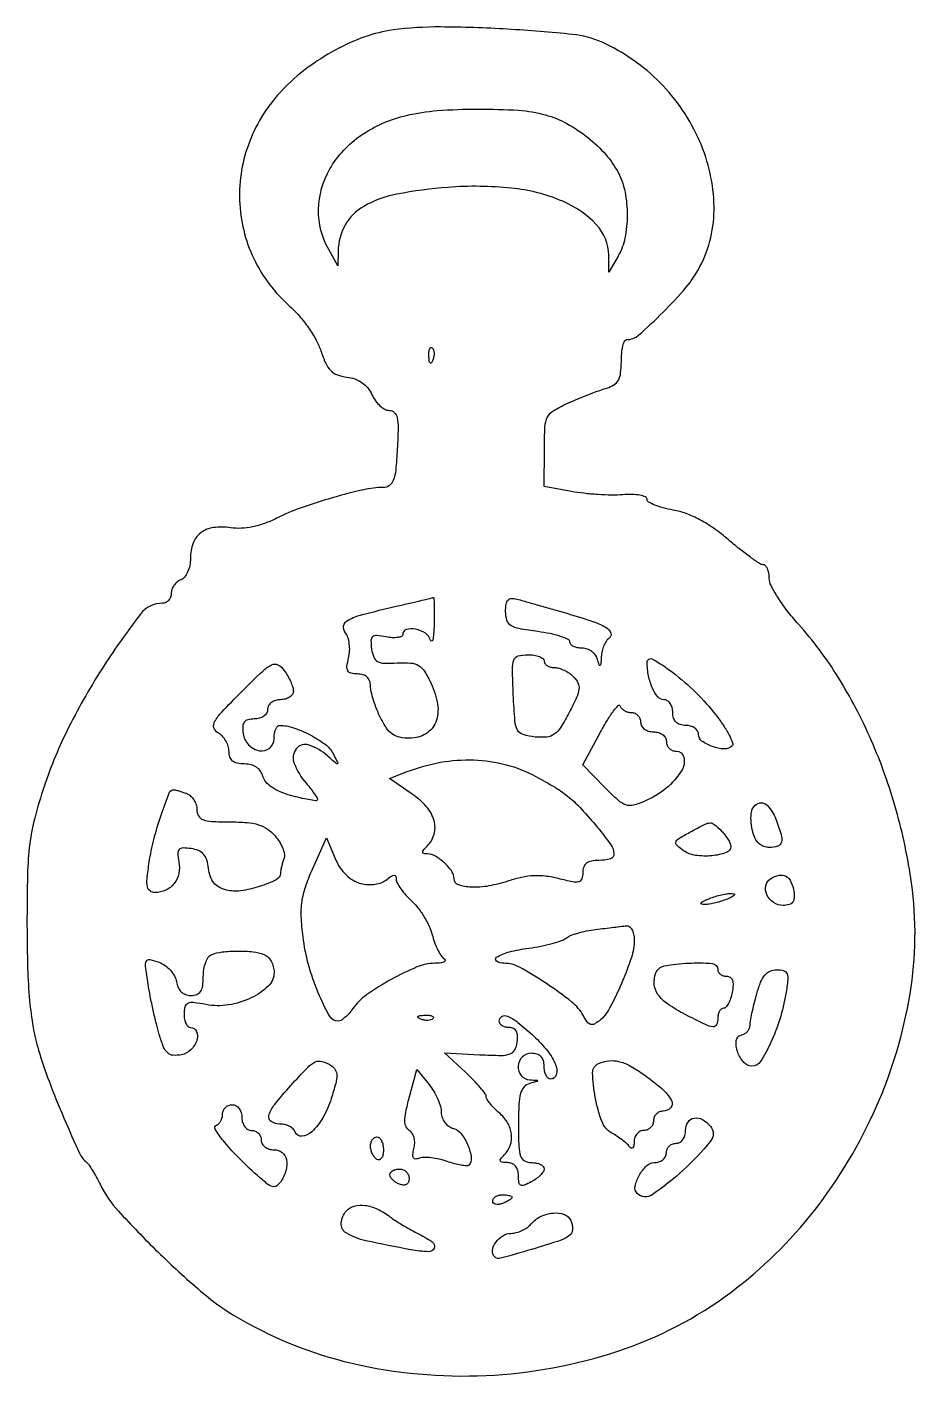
# Model space of a CAD drawing. Extents: x 1 to 139, y 1 to 211.
import ezdxf

# ---------------------------------------------------------------- set-up
doc = ezdxf.new("R2010")
doc.units = 0

msp = doc.modelspace()

# ---------------------------------------------------------------- linework, layer by layer
for points in [[(57.5, 210.159858, 0.052754), (53.107967, 209.089746, 0.038119), (48.504047, 207.030436, 0.036946), (44.099944, 204.203439, 0.040437), (40.300681, 200.835113, 0.098545), (35.208144, 192.857854, 0.101907), (33.638335, 183.635177, 0.10276), (35.841817, 174.604313, 0.101886), (41.46327, 167.166393, -0.035434), (42.924429, 165.687674, -0.025074), (44.353092, 163.840953, -0.025432), (45.545325, 161.928527, -0.047801), (46.272185, 160.261073, 0.0283), (47.024944, 158.332482, 0.08783), (47.814999, 157.187333, 0.110056), (48.839828, 156.526929, 0.05982), (50.304081, 156.178359, -0.057563), (51.57293, 155.882331, -0.067273), (52.670131, 155.313139, -0.068728), (53.55869, 154.485141, -0.064062), (54.214596, 153.428359, 0.050076), (54.755752, 152.499638, 0.052617), (55.462926, 151.713866, 0.058502), (56.221241, 151.177078, 0.125722), (56.910515, 151.001822, -0.197603), (57.686711, 150.68364, -0.147578), (58.133577, 149.862813, -0.056566), (58.285283, 148.22724, -0.008968), (58.161179, 145.001822, -0.009883), (57.910547, 141.717245, -0.063987), (57.542832, 140.101144, -0.154277), (56.926009, 139.302534, -0.152923), (55.959969, 139, 0.056668), (52.938484, 138.656451, 0.01368), (48.057699, 137.390461, 0.014712), (43.074505, 135.791076, 0.032122), (39.387768, 134.213998, -0.030493), (37.519706, 133.407694, -0.035734), (35.662828, 132.883648, -0.038399), (33.881845, 132.65648, -0.049984), (32.240841, 132.738234, 0.069106), (29.578571, 132.769306, 0.131915), (27.612819, 131.964405, 0.143351), (26.417204, 130.341974, 0.087805), (26, 127.984544, -0.049624), (25.889582, 126.874737, -0.055829), (25.562709, 125.853869, -0.063498), (25.078648, 125.061222, -0.133108), (24.5, 124.638374, 0.081035), (23.926585, 124.303843, 0.065663), (23.440625, 123.782009, 0.06652), (23.112085, 123.159833, 0.088478), (23, 122.531385, -0.086176), (22.898462, 121.946622, -0.09396), (22.606574, 121.449844, -0.100286), (22.171578, 121.117577, -0.113584), (21.660678, 121, 0.232328), (18.236357, 119.318086, 0.020991), (12.566361, 111.303393, 0.026939), (7.101623, 101.756132, 0.035611), (3.248455, 92.509088, 0.016801), (1.77977, 87.58781, 0.033276), (1.011113, 83.588767, 0.02516), (0.665201, 78.862366, 0.006044), (0.581392, 71, 0.006935), (0.684404, 64.267297, 0.015641), (0.992616, 59.174785, 0.020219), (1.537377, 55.076837, 0.028746), (2.375128, 51.5, 0.018791), (4.010784, 46.647635, 0.01068), (6.332391, 40.902875, 0.006203), (8.743623, 35.471717, 0.11543), (9.885997, 34, -0.076422), (10.206614, 33.647003, -0.009581), (10.762045, 32.772118, -0.011089), (11.382664, 31.698966, -0.00899), (12.001594, 30.522103, 0.068864), (14.808782, 26.451218, 0.013927), (20.930677, 20.125928, 0.015292), (27.56501, 14.027864, 0.04206), (32.701699, 10.293211, 0.07928), (51.135434, 2.79438, 0.068501), (71.96191, 0.886847, 0.068681), (92.476503, 4.674949, 0.08055), (110, 13.808919, 0.066936), (123.025846, 26.564639, 0.061716), (132.64282, 42.647296, 0.06296), (137.896398, 60.258985, 0.075929), (138.113294, 77.504968, 0.0339), (135.735569, 88.840215, 0.034342), (131.855088, 99.699566, 0.035628), (126.703327, 109.521134, 0.04453), (120.530534, 117.754815, -0.019035), (118.796072, 119.838264, -0.022726), (117.330844, 121.931417, -0.022271), (116.271481, 123.778405, -0.11962), (116, 124.896929, 0.04272), (115.931084, 125.702061, 0.062387), (115.724116, 126.382223, 0.081897), (115.419904, 126.84309, 0.208947), (115.06082, 127, -0.146727), (114.493309, 127.170202, -0.009714), (113.072652, 128.146668, -0.013383), (111.407541, 129.408205, -0.009573), (109.611439, 130.90355, 0.0248), (107.423546, 132.615056, 0.030578), (105.219958, 133.975518, 0.033479), (103.071669, 134.947884, 0.047719), (101.05062, 135.491448, -0.022524), (99.498676, 135.826142, -0.034069), (98.18987, 136.267958, -0.036615), (97.242738, 136.745343, -0.263542), (97, 137.173886, 0.30445), (96.754289, 137.540015, 0.050693), (95.898438, 137.792953, 0.040953), (94.687283, 137.919614, 0.025031), (93.25, 137.879773, -0.022917), (91.508617, 137.824138, -0.012193), (89.353125, 137.906675, -0.012112), (87.150325, 138.098535, -0.018407), (85.25, 138.381682), (81, 139.175796), (81.025798, 144.837898, -0.011846), (81.127821, 148.448811, -0.105806), (81.537848, 149.973174, -0.143112), (82.49909, 150.98882, -0.027612), (84.775798, 152.155091, -0.006531), (86.366581, 152.837319, -0.005511), (88.066953, 153.518548, -0.005564), (89.63191, 154.105645, -0.015378), (90.75, 154.472479, 0.070646), (91.857331, 154.976745, 0.12565), (92.537895, 155.703743, 0.095948), (92.894819, 156.813707, 0.029962), (93, 158.567388, -0.022535), (93.059323, 159.88295, -0.036107), (93.240875, 160.99167, -0.041095), (93.502127, 161.788998, -0.301687), (93.820001, 162, 0.181932), (95.691132, 162.704144, 0.01584), (99.469313, 166.234722, 0.021637), (103.079408, 170.154311, 0.055244), (105.227223, 173.357446, 0.12547), (107.414263, 182.67011, 0.098469), (105.190808, 192.838529, 0.091912), (99.020346, 201.957543, 0.092331), (90, 208.241379, 0.08104), (85.423833, 209.471456, 0.010477), (75.289429, 210.283067, 0.01298), (64.872895, 210.626961, 0.035171)], [(81.218945, 196.955994, -0.057312), (84.519484, 195.617012, -0.043359), (87.778464, 193.451141, -0.043678), (90.586256, 190.779674, -0.061508), (92.535917, 187.930544, -0.071873), (93.570219, 184.947453, -0.048295), (93.908415, 181.350118, -0.04876), (93.552273, 177.808464, -0.080586), (92.5, 175), (91.070871, 172.5), (91.035435, 175.115141, 0.187501), (89.106657, 179.885261, 0.104287), (83.885315, 183.519257, 0.074916), (75.896139, 185.5648, 0.044545), (66.053068, 185.683611, 0.027705), (58.062646, 184.619802, 0.08418), (52.942836, 182.717695, 0.132799), (50.061246, 179.822627, 0.126598), (48.964565, 175.815741), (48.929129, 173.5), (47.5, 176, -0.135658), (45.913016, 182.224344, -0.126866), (47.682674, 188.559234, -0.112823), (52.555588, 193.795346, -0.091811), (59.589293, 196.881786, -0.039254), (64.381952, 197.615599, -0.01751), (70.766325, 197.861186, -0.017122), (77.016865, 197.668551, -0.051508)], [(63.683114, 158.8125, -0.054073), (63.461564, 158.395823, -0.470617), (63.279315, 158.37858, -0.168741), (63.137993, 158.670344, -0.018894), (63.078947, 159.416667, -0.028489), (63.089945, 160.112848, -0.077125), (63.200665, 160.592839, -0.208169), (63.385309, 160.77538, -0.296942), (63.604167, 160.729167, -0.126455), (63.797407, 160.402231, -0.060344), (63.876576, 159.916927, -0.05415), (63.839148, 159.359369, -0.051402)], [(63.883999, 117.75, -0.010557), (63.809845, 116.219137, -0.038999), (63.667734, 115.2625, -0.33877), (63.491151, 115.116137, -0.352052), (63.310674, 115.25, 0.185859), (62.540935, 116.321085, 0.094487), (60.984866, 116.963849, 0.124055), (59.568681, 116.902147, 0.331502), (59, 116.138672, -0.29222), (58.81208, 115.84459, -0.073315), (58.240067, 115.675629, -0.051886), (57.404568, 115.644565, -0.030601), (56.412993, 115.771882, 0.025744), (54.96803, 115.971688, 0.198624), (54.330344, 115.770078, 0.223877), (54.065226, 115.19496, 0.033017), (54.163205, 113.88321, 0.058943), (54.497857, 112.616631, 0.1758), (55.082901, 111.955088, 0.118785), (56.118687, 111.677125, 0.020722), (58.155657, 111.709145, -0.030109), (60.252442, 111.702762, -0.120288), (61.469656, 111.322669, -0.118291), (62.385799, 110.420732, -0.028672), (63.412574, 108.542994, -0.07171), (64.429371, 105.254701, -0.132473), (64.133558, 102.492749, -0.168703), (62.593157, 100.68005, -0.133833), (60.097993, 100, -0.052162), (58.561781, 100.1607, -0.100394), (57.430725, 100.650378, -0.089656), (56.499665, 101.585411, -0.035439), (55.573242, 103.153638, -0.020592), (54.971029, 104.496522, -0.018888), (54.46214, 105.923264, -0.019278), (54.105577, 107.230469, -0.056996), (54, 108.153638, 0.08572), (53.86476, 108.936691, 0.122609), (53.476618, 109.521383, 0.115441), (52.839356, 109.878583, 0.070372), (51.980948, 110, -0.055229), (50.965444, 110.112515, -0.214546), (50.471253, 110.483063, -0.160435), (50.338847, 111.184481, -0.028588), (50.592615, 112.512986, 0.049602), (50.74975, 113.575819, 0.044367), (50.704011, 114.690288, 0.046985), (50.476703, 115.689893, 0.094083), (50.086144, 116.396203, -0.229217), (49.818246, 117.48118, -0.22391), (50.500162, 118.379819, -0.057109), (52.746298, 119.243321, -0.006602), (58, 120.527447, 0.000723), (60.126157, 121.020713, 0.001125), (61.957812, 121.452799, 0.000312), (63.552651, 121.833861, 0.038478), (63.75, 121.897529, -0.518056), (63.847836, 121.835236, -0.003886), (63.892487, 120.721462, -0.009442), (63.910579, 119.372698, -0.005454)], [(84, 119.587317, -0.010347), (88.277848, 118.270459, -0.048941), (90.620685, 117.232285, -0.173375), (91.373673, 116.360711, -0.361185), (91.106763, 115.565983, 0.107614), (90.673768, 115.147817, 0.046605), (90.291036, 114.439295, 0.043222), (90.010277, 113.579838, 0.044143), (89.883999, 112.690983, -0.005163), (89.811325, 111.542991, -0.213559), (89.69617, 111.329337, -0.524627), (89.557626, 111.373816, -0.009556), (89.310674, 112.25, 0.09552), (88.990924, 112.918626, 0.075402), (88.421729, 113.485938, 0.073873), (87.697252, 113.868413, 0.084769), (86.926676, 114, -0.048143), (86.189325, 114.071162, -0.068141), (85.565961, 114.283632, -0.088322), (85.14596, 114.596835, -0.190727), (85, 114.965557, 0.295374), (84.732778, 115.378437, 0.026767), (83.53125, 115.842319, 0.027942), (81.916224, 116.270316, 0.017827), (80, 116.594388, -0.012832), (77.127358, 117.050746, -0.093282), (75.830597, 117.55257, -0.178529), (75.209736, 118.348917, -0.07737), (75, 119.696218, -0.035589), (75.083428, 120.866819, -0.148384), (75.379267, 121.500282, -0.20501), (75.911792, 121.747639, -0.075886), (76.75, 121.645674, -0.000866), (77.751448, 121.363911, -0.000159), (79.601562, 120.839277, -0.000171), (81.765989, 120.223974, -0.000155)], [(42, 107.30887, -0.15079), (41.845961, 106.809714, -0.098481), (41.4125, 106.384481, -0.081531), (40.764667, 106.097671, -0.063606), (40, 106, 0.072314), (39.230589, 105.888136, 0.08892), (38.583333, 105.5625, 0.10214), (38.153209, 105.075754, 0.130775), (38, 104.5, -0.131972), (37.843327, 103.916754, -0.105076), (37.405075, 103.431199, -0.089435), (36.737638, 103.109795, -0.067699), (35.930449, 103, 0.058734), (34.943554, 102.88367, 0.170392), (34.373967, 102.516803, 0.155275), (34.127586, 101.847977, 0.046519), (34.180449, 100.75, 0.156242), (35.03824, 98.979024, 0.161719), (36.753694, 98.066008, 0.217827), (38.317319, 98.482833, 0.223967), (39, 99.930449, -0.039221), (39.062258, 100.722916, -0.058374), (39.249916, 101.392069, -0.07676), (39.525122, 101.847816, -0.22213), (39.850777, 102, -0.082689), (41.998264, 101.64241, -0.038129), (44.608826, 100.519478, -0.03765), (46.950288, 99.058963, -0.114236), (48.166618, 97.644816, -0.002652), (48.919293, 96.190369, -0.425193), (48.865645, 96.034669, -0.296235), (48.667088, 96.062871, -0.002042), (47.316769, 97.25, 0.096553), (44.439361, 98.946562, 0.323117), (42.455618, 98.365768, 0.266344), (42.131233, 96.069235, 0.083737), (44.006343, 92.992686, -0.013518), (44.752914, 92.083343, -0.021882), (45.331505, 91.267077, -0.017541), (45.732543, 90.594681, -0.333641), (45.700114, 90.366781, -0.236614), (45.439134, 90.280088, -0.008365), (44.360782, 90.454881, -0.013899), (43.061582, 90.725311, -0.009096), (41.579617, 91.105628, -0.03352), (39.965714, 91.670026, -0.050129), (38.658282, 92.390414, -0.060701), (37.732074, 93.21105, -0.117722), (37.269215, 94.078523, 0.088606), (36.896471, 94.885881, 0.093798), (36.273131, 95.495743, 0.085866), (35.42086, 95.872374, 0.061276), (34.383369, 96, -0.049732), (33.283901, 96.109629, -0.122364), (32.555512, 96.454575, -0.14333), (32.141822, 97.058905, -0.079053), (32, 97.95031, 0.077763), (31.872056, 98.767984, 0.056072), (31.492869, 99.611521, 0.055903), (30.933986, 100.352569, 0.075827), (30.273597, 100.866764, -0.193096), (29.655994, 101.631915, -0.207095), (29.76186, 102.583313, -0.060023), (30.874251, 104.080062, -0.00659), (33.865414, 107.151128, -0.005304), (37.242628, 110.45744, -0.074403), (38.625781, 111.435828, -0.247612), (39.598049, 111.41799, -0.109338), (40.591818, 110.543545, -0.028678), (41.130781, 109.710104, -0.02653), (41.586346, 108.798965, -0.027508), (41.903786, 107.944208, -0.075289)], [(81, 112, 0.154765), (81.120948, 111.618614, 0.09778), (81.461607, 111.29375, 0.080164), (81.97055, 111.074515, 0.061768), (82.571429, 111, -0.073062), (83.277707, 110.896242, -0.038685), (84.104983, 110.576267, -0.037484), (84.917549, 110.109595, -0.047321), (85.585352, 109.557506, -0.085907), (86.253355, 108.609843, -0.142978), (86.406458, 107.652488, -0.076366), (86.036172, 106.354461, -0.012541), (84.884946, 104.003767, -0.018898), (83.572738, 101.702767, -0.097437), (82.577514, 100.635173, -0.133493), (81.410336, 100.194792, -0.048134), (79.621023, 100.196261, -0.046145), (77.722566, 100.559875, -0.204928), (76.862528, 101.263534, -0.10125), (76.456503, 102.680851, -0.007398), (76.202283, 106.75, -0.006136), (76.059679, 110.785048, -0.092414), (76.284296, 112.16592, -0.243288), (76.96508, 112.797518, -0.067762), (78.452283, 113, -0.037396), (79.427954, 112.926925, -0.056188), (80.251608, 112.70625, -0.073753), (80.814423, 112.383054, -0.229477)], [(107.7045, 103.621744, -0.018255), (108.880365, 101.99333, -0.028624), (109.755665, 100.505105, -0.027872), (110.295489, 99.292056, -0.295249), (110.187253, 98.787253, -0.212501), (109.010366, 98.335346, -0.071849), (107.167919, 98.700394, -0.073185), (105.536076, 99.560677, -0.239299), (105, 100.616631, 0.143115), (104.845846, 101.144167, 0.099595), (104.4125, 101.593635, 0.084175), (103.76449, 101.896468, 0.067406), (103, 102, -0.072254), (102.126841, 102.126841, -0.124864), (101.5, 102.5, -0.124864), (101.126841, 103.126841, -0.072254), (101, 104, 0.067406), (100.896468, 104.76449, 0.084175), (100.593635, 105.4125, 0.099595), (100.144167, 105.845846, 0.143115), (99.616631, 106, -0.223113), (98.684844, 106.43757, -0.068063), (97.840095, 107.794571, -0.056186), (97.233312, 109.69775, -0.046533), (97.013655, 111.814854, -0.578613), (97.858413, 112.312188, -0.034237), (100.936712, 110.271334, -0.030086), (104.59701, 107.099356, -0.033685)], [(94.583333, 104, -0.105033), (95.123872, 103.885184, -0.099164), (95.583854, 103.559375, -0.096425), (95.892158, 103.07259, -0.09335), (96, 102.5, 0.130775), (96.153209, 101.924246, 0.10214), (96.583333, 101.4375, 0.08892), (97.230589, 101.111864, 0.072314), (98, 101, -0.072314), (98.769411, 100.888136, -0.08892), (99.416667, 100.5625, -0.10214), (99.846791, 100.075754, -0.130775), (100, 99.5, 0.099038), (100.114514, 98.927543, 0.097945), (100.440625, 98.440625, 0.097945), (100.927543, 98.114514, 0.099038), (101.5, 98, -0.356121), (102.735046, 96.992585, -0.192306), (102.365923, 94.936665, -0.083462), (99.968411, 92.225943, -0.066693), (96.632286, 90.194709, -0.040976), (94.864892, 89.585748, -0.148598), (93.690516, 89.638782, -0.101423), (92.495678, 90.358778, -0.013885), (90.399317, 92.400703), (87.034061, 95.865797), (89.761302, 100.950085, -0.012719), (90.832392, 102.830443, -0.025704), (91.787015, 104.242065, -0.034998), (92.52382, 105.088989, -0.557357), (92.827604, 105.017187, 0.111603), (93.062879, 104.628258, 0.069957), (93.483213, 104.298799, 0.064737), (94.016414, 104.075996, 0.066727)], [(79.681608, 94.077738, -0.014801), (82.755096, 92.322928, -0.035453), (84.891238, 90.800292, -0.03446), (86.82597, 88.964982, -0.013299), (89.256142, 86.173275, -0.016103), (91.359641, 83.448766, -0.145557), (91.850673, 82.043621, -0.345601), (91.292339, 81.258886, -0.071847), (89.5, 81, 0.045087), (88.341179, 80.895292, 0.117547), (87.580047, 80.560633, 0.146213), (87.149549, 79.972871, 0.085658), (87, 79.10633, -0.078581), (86.843447, 78.116357, -0.259576), (86.376801, 77.682351, -0.111654), (85.428145, 77.664473, -0.011259), (83.211514, 78.174281, 0.032221), (81.229921, 78.543387, 0.041747), (79.383306, 78.610431, 0.040681), (77.51383, 78.368925, 0.028387), (75.461514, 77.808553, -0.03662), (72.392526, 77.024595, -0.054092), (69.622235, 76.833667, -0.075591), (67.655925, 77.212159, -0.317501), (67, 78.14098, 0.15272), (66.642817, 79.283108, 0.053284), (65.50364, 80.601336, 0.053237), (64.094333, 81.662264, 0.13555), (62.871429, 82, -0.04634), (62.287447, 82.05424, -0.344233), (62.114881, 82.25, -0.19418), (62.225397, 82.578934, -0.019422), (62.8, 83.2, 0.130143), (63.886937, 85.069795, 0.137675), (63.874439, 87.189842, 0.1101), (62.694015, 89.356561, 0.064036), (60.466702, 91.328836), (56.933404, 93.729774), (59.716702, 94.808797, -0.048374), (64.887283, 96.257431, -0.053324), (70.071187, 96.620614, -0.055051), (75.066701, 95.883021, -0.058216)], [(25.418213, 91.393011, -0.093632), (26.022963, 91.019628, -0.066804), (26.53535, 90.408253, -0.064844), (26.881759, 89.662047, -0.076427), (27, 88.893011, 0.127717), (27.252592, 87.92027, 0.179218), (27.927849, 87.342203, 0.077062), (29.300069, 87.064732, 0.011425), (32.132705, 87, -0.019295), (34.797625, 86.897122, -0.056282), (36.602787, 86.550672, -0.076039), (37.963332, 85.886989, -0.062761), (39.166171, 84.808403, -0.041743), (39.853962, 83.867082, -0.04576), (40.351878, 82.85222, -0.05085), (40.604263, 81.914996, -0.132733), (40.533466, 81.226616, 0.016777), (40.329249, 80.635912, 0.015016), (40.156706, 80.010707, 0.015245), (40.035781, 79.439887, 0.044597), (40, 79.039533, -0.286862), (39.336942, 77.978929, -0.03707), (36.737197, 76.942822, -0.040629), (33.803339, 76.274637, -0.097462), (31.585598, 76.38916, -0.062914), (30.447149, 76.832776, -0.096474), (29.632924, 77.504213, -0.091706), (29.103764, 78.459256, -0.052169), (28.816187, 79.75244, 0.047443), (28.536927, 81.066577, 0.104048), (28.03599, 81.958874, 0.11408), (27.252287, 82.523963, 0.064353), (26.11679, 82.837007, 0.032507), (24.829025, 82.934402, 0.20993), (24.243411, 82.684491, 0.206959), (24.026377, 82.081393, 0.031551), (24.190449, 80.784063, -0.09733), (24.18107, 78.968439, -0.115596), (23.468946, 77.413159, -0.119571), (22.163503, 76.372034, -0.109236), (20.480933, 76, -0.156134), (19.709296, 76.246979, -0.193528), (19.306216, 76.877319, -0.073427), (19.255328, 78.148445, -0.010568), (19.58727, 80.733388, -0.025827), (20.302747, 84.254056, -0.019176), (21.439637, 88.057166, -0.010661), (22.69586, 91.496996, -0.309151), (23.431633, 92, -0.065948), (23.673455, 91.967965, -0.008281), (24.182167, 91.821697, -0.009621), (24.782903, 91.625431, -0.007847)], [(117.024751, 87.4349, -0.01757), (117.841658, 85.035744, -0.129732), (117.883625, 83.838026, -0.261745), (117.317829, 83.212122, -0.081125), (116.019052, 83, -0.092909), (115.140267, 83.164717, -0.096513), (114.393998, 83.635719, -0.085655), (113.814864, 84.406342, -0.056979), (113.424909, 85.443165, -0.079905), (113.18042, 88.264784, -0.253318), (114.16813, 89.808338, -0.342001), (115.681721, 89.573848, -0.098999)], [(108.571429, 85.571429, -0.030209), (109.118147, 84.954329, -0.031169), (109.580357, 84.282012, -0.03281), (109.903807, 83.652084, -0.102549), (110, 83.188006, -0.31753), (109.311274, 82.212846, -0.062291), (107.09323, 81.72492, -0.057578), (104.532463, 81.78362, -0.118821), (102.679664, 82.511819, -0.028497), (101.613228, 83.353224, -0.301739), (101.477859, 83.86265, -0.178272), (101.890474, 84.373716, -0.010546), (103.648796, 85.374999, -0.005338), (106.018132, 86.626292, -0.109265), (106.79575, 86.831115, -0.186703), (107.435717, 86.61243, -0.021745)], [(52.450061, 77.423178, 0.048363), (53.582248, 77.252929, 0.049097), (54.720203, 77.304756, 0.052755), (55.73879, 77.563805, 0.084769), (56.512986, 78.010777, -0.021231), (57.241823, 78.56515, -0.14216), (57.668659, 78.709155, -0.322913), (57.912676, 78.54868, -0.091349), (58, 78.074696, 0.126632), (58.153096, 77.479899, 0.028423), (58.714081, 76.586459, 0.027733), (59.500376, 75.599993, 0.023748), (60.430912, 74.651609, -0.04177), (61.414762, 73.573885, -0.027853), (62.360143, 72.194129, -0.028065), (63.132408, 70.742447, -0.04813), (63.584885, 69.449358, 0.026523), (63.942331, 68.266444, 0.02805), (64.417504, 67.150559, 0.029159), (64.933415, 66.243109, 0.1016), (65.403972, 65.765313, -0.210943), (65.581236, 65.485368, -0.315429), (65.456843, 65.235812, -0.095362), (64.906771, 65.061346, -0.026516), (64, 65.003267, 0.097125), (61.223396, 64.427154, 0.0268), (57.193906, 62.471659, 0.027225), (53.372226, 60.076514, 0.086592), (51.251916, 57.949273, -0.029255), (50.66142, 57.203178, -0.034322), (50.016533, 56.572599, -0.036698), (49.409461, 56.127923, -0.140626), (48.96362, 56, -0.274569), (47.606887, 56.805781, -0.026253), (45.876402, 60.420968, -0.031176), (44.364757, 64.811084, -0.036262), (43.501734, 69.139824, -0.020001), (43.237997, 72.26094, -0.04587), (43.349619, 74.615473, -0.047385), (43.884856, 76.863431, -0.022677), (44.96975, 79.629376), (47.139806, 84.5), (48.506978, 81.284845, 0.04457), (49.252134, 79.891659, 0.053954), (50.192946, 78.747152, 0.058734), (51.277798, 77.909299, 0.073732)], [(119.819551, 76.171672, -0.049806), (119.867607, 75.140419, -0.149787), (119.628458, 74.485932, -0.166791), (119.084397, 74.119626, -0.0656), (118.17654, 74, -0.14573), (116.678489, 74.446095, -0.138625), (115.633515, 75.646085, -0.162949), (115.464993, 77.068786, -0.202906), (116.21613, 78.153794, -0.087884), (117.520232, 78.6892, -0.181233), (118.595644, 78.532909, -0.163155), (119.379409, 77.682163, -0.06883)], [(109.5, 75, -0.02318), (108.624391, 74.670913, -0.018093), (107.646875, 74.393028, -0.018434), (106.715952, 74.200514, -0.04179), (106, 74.140571, -0.055166), (105.497353, 74.196198, -0.507108), (105.422706, 74.367142, -0.14515), (105.696484, 74.625069, -0.015364), (106.5, 75, -0.02318), (107.375609, 75.329087, -0.018093), (108.353125, 75.606972, -0.018434), (109.284048, 75.799486, -0.04179), (110, 75.859429, -0.055166), (110.502647, 75.803802, -0.507108), (110.577294, 75.632858, -0.14515), (110.303516, 75.374931, -0.015364)], [(95, 68.627118, -0.079832), (94.56343, 65.910224, -0.022168), (93.026361, 61.863256, -0.02134), (91.158815, 57.996954, -0.096654), (89.581382, 56.067541, -0.054327), (88.801205, 55.551724, -0.195266), (88.218387, 55.499157, -0.162185), (87.693609, 55.871666, -0.035147), (87.093364, 56.825549, 0.101951), (85.299045, 58.979348, 0.021835), (81.344892, 61.858355, 0.020601), (77.180072, 64.380277, 0.126488), (74.769538, 65, -0.141933), (73.595355, 65.340162, -0.555318), (73.599569, 65.941931, -0.07642), (75.58749, 66.776366, -0.027171), (78.621811, 67.361642, 0.014668), (80.493196, 67.674311, 0.017088), (82.249094, 68.083695, 0.016243), (83.699318, 68.525496, 0.091386), (84.403128, 68.919603, -0.081502), (85.05416, 69.301124, -0.021077), (86.21041, 69.69109, -0.020873), (87.5846, 70.029416, -0.019909), (89.004015, 70.258258, 0.000234), (90.434121, 70.431431, 0.000247), (91.840242, 70.603072, 0.000236), (93.053279, 70.752332, 0.001109), (93.75, 70.839963, -0.191651), (94.228947, 70.716967, -0.107035), (94.635165, 70.260721, -0.078298), (94.908728, 69.529331, -0.050454)], [(37.418213, 66.393011, -0.1071), (38.023191, 65.996826, -0.066507), (38.53535, 65.315784, -0.062096), (38.881951, 64.467632, -0.066074), (39, 63.578223, -0.203352), (38.094807, 61.444579, -0.08211), (35.439855, 59.610717, -0.071889), (31.902179, 58.527629, -0.084956), (28.407457, 58.583339, 0.01622), (26.459677, 58.883713, 0.132864), (25.577787, 58.756186, 0.234361), (25.136783, 58.235355, 0.060619), (25, 57.111291, 0.045404), (25.073537, 56.303147, 0.065305), (25.29375, 55.620192, 0.085299), (25.617918, 55.158865, 0.19961), (26, 55, -0.295895), (26.931578, 54.395802, -0.186596), (27.000133, 53.055441, -0.118663), (26.063436, 51.541506, -0.148994), (24.610417, 50.776356, -0.063721), (23.307734, 50.695992, -0.16928), (22.461182, 51.054943, -0.114788), (21.822615, 51.976807, -0.022097), (21.153952, 53.909779, -0.0116), (20.696641, 55.590552, -0.006099), (20.202509, 57.698511, -0.006064), (19.748638, 59.871282, -0.009282), (19.413169, 61.766002, -0.006712), (19.011264, 64.552358, -0.150123), (19.146202, 65.347062, -0.345443), (19.663431, 65.590163, -0.031598), (21.119633, 65.157155, -0.067095), (22.053774, 64.663455, -0.05517), (22.894635, 63.91033, -0.057049), (23.521544, 63.025064, -0.088746), (23.819551, 62.141154, 0.069723), (24.083459, 61.248219, 0.096192), (24.566941, 60.56867, 0.102284), (25.244094, 60.147182, 0.088454), (26.069551, 60, 0.087046), (26.992612, 60.161924, 0.161076), (27.584533, 60.627719, 0.113919), (27.906349, 61.488402, 0.03275), (28, 62.916667, -0.039935), (28.092263, 64.069992, -0.047701), (28.367188, 65.124726, -0.054536), (28.769889, 65.939005, -0.156004), (29.25, 66.337719, -0.068032), (30.925434, 66.761375, -0.026268), (33.323273, 66.903716, -0.026292), (35.725544, 66.793609, -0.067109)], [(108, 64, 0.135066), (108.104927, 63.618659, 0.100391), (108.39989, 63.29375, 0.086936), (108.841102, 63.075086, 0.071794), (109.361328, 63, -0.150112), (109.917994, 62.829022, -0.160129), (110.265536, 62.378654, -0.097718), (110.377818, 61.608959, -0.034745), (110.244751, 60.5, -0.032131), (109.997121, 59.542685, -0.045349), (109.647725, 58.734375, -0.054081), (109.256048, 58.170003, -0.21734), (108.883423, 58, 0.166053), (108.546414, 57.884903, 0.095371), (108.259505, 57.559375, 0.07631), (108.065576, 57.073739, 0.056963), (108, 56.5, -0.095419), (107.799875, 55.460879, -0.336114), (107.252731, 55.131586, -0.086107), (106.100544, 55.461058, -0.005358), (102.91144, 57.04518, -0.031774), (100.237387, 58.630941, -0.089743), (98.696157, 60.148933, -0.132226), (98.114684, 61.736657, -0.114127), (98.361626, 63.5, -0.261069), (99.660058, 64.579637, -0.032783), (103.42769, 65.023892, -0.033433), (107.107563, 64.968647, -0.390438)], [(118.579821, 60.25, -0.032584), (117.636483, 56.308177, -0.034414), (116.201667, 52.596149, -0.032743), (114.613816, 49.710934, -0.255936), (113.315901, 49, -0.217129), (112.025104, 49.588274, -0.094791), (111.057757, 51.252457, -0.112845), (110.863491, 52.967673, -0.317073), (111.623166, 53.823324, 0.076114), (112.149741, 54.035226, 0.073042), (112.597193, 54.39732, 0.07761), (112.899716, 54.849424, 0.107933), (113.005577, 55.323324, -0.04365), (113.067754, 55.997368, -0.007543), (113.315435, 57.255914, -0.008156), (113.653469, 58.728016, -0.007215), (114.052581, 60.25, -0.026664), (114.65752, 62.050094, -0.078707), (115.320476, 63.169724, -0.116016), (116.129411, 63.782259, -0.104655), (117.158295, 64, -0.06943), (118.255127, 63.846955, -0.237094), (118.770462, 63.373691, -0.119805), (118.88978, 62.41533, -0.013787)], [(63.729167, 56.395833, -0.126455), (63.402231, 56.202593, -0.060344), (62.916927, 56.123424, -0.05415), (62.359369, 56.160852, -0.051402), (61.8125, 56.316886, -0.054073), (61.395823, 56.538436, -0.470617), (61.37858, 56.720685, -0.168741), (61.670344, 56.862007, -0.018894), (62.416667, 56.921053, -0.028489), (63.112848, 56.910055, -0.077125), (63.592839, 56.799335, -0.208169), (63.77538, 56.614691, -0.296942)], [(79.374308, 53.678995, -0.039779), (81.522178, 51.372092, -0.074042), (82.794255, 49.162586, -0.161832), (82.874604, 47.667365, -0.33795), (82, 47, -0.191087), (81.618118, 47.151477, -0.088204), (81.29375, 47.5875, -0.068025), (81.073693, 48.234582, -0.048028), (81, 49, 0.072254), (80.873159, 49.873159, 0.124864), (80.5, 50.5, 0.124864), (79.873159, 50.873159, 0.072254), (79, 51, 0.197727), (77.598356, 50.423163, 0.184372), (76.956197, 49.005467, 0.190829), (77.430487, 47.557094, 0.205581), (78.75, 46.883999, -0.002113), (79.923939, 46.801199, -0.392517), (80, 46.719237, -0.339035), (79.926177, 46.622879, -0.001923), (78.75, 46.310674, 0.149498), (77.878213, 45.773284, 0.114), (77.34311, 44.781016, 0.055707), (77.070177, 43.048495, 0.011238), (77, 39.926676, 0.00863), (77.059086, 36.503704, 0.072863), (77.334364, 34.990834, 0.188881), (77.940209, 34.269826, 0.125303), (79, 34, -0.046275), (79.765503, 33.929, -0.066223), (80.4125, 33.716585, -0.086308), (80.849156, 33.403753, -0.196715), (81, 33.035184, -0.149836), (80.863792, 32.590863, -0.045472), (80.4125, 32.039362, -0.040999), (79.765421, 31.480738, -0.034718), (79, 31, -0.025083), (77.89806, 30.479556, -0.213289), (77.364195, 30.495146, -0.251306), (77.073103, 30.895305, -0.034136), (77, 31.964816, 0.069201), (76.883433, 32.803019, 0.105271), (76.541174, 33.450708, 0.117566), (75.997608, 33.856125, 0.102047), (75.3, 34, -0.028321), (74.474466, 34.046798, -0.272121), (74.204167, 34.25, -0.273085), (74.250731, 34.584347, -0.02847), (74.8, 35.2, 0.112953), (75.731433, 36.684186, 0.114841), (75.917166, 38.416417, 0.104813), (75.312588, 40.177288, 0.080953), (74, 41.732028, -0.021075), (73.234279, 42.445717, -0.026133), (72.5875, 43.174056, -0.02601), (72.120186, 43.826027, -0.143443), (72, 44.236337, 0.164645), (71.846251, 44.690593, 0.013396), (71.045312, 45.68203, 0.01688), (69.99492, 46.832264, 0.012158), (68.75, 48.045877), (65.5, 51.063561), (71, 50.781781, 0.009276), (74.286219, 50.674493, 0.08526), (75.690854, 50.895444, 0.192736), (76.423022, 51.520871, 0.085704), (76.819551, 52.75, 0.046348), (76.867872, 53.746593, 0.116249), (76.671038, 54.442516, 0.157322), (76.23315, 54.851771, 0.110326), (75.569551, 55, -0.061846), (74.969394, 55.074519, -0.080222), (74.461056, 55.29375, -0.097811), (74.120807, 55.618615, -0.154594), (74, 56, -0.26756), (74.419572, 56.72794, -0.237502), (75.301319, 56.779747, -0.068684), (76.909539, 55.805146, -0.014897)], [(47.879603, 49.095571, -0.115119), (48.525384, 48.438811, -0.137797), (48.759206, 47.606495, -0.066891), (48.586827, 46.323755, -0.01135), (47.879603, 43.952636, -0.049941), (46.583546, 40.989848, -0.077466), (44.860932, 38.801113, -0.162046), (43.327972, 38.101608, -0.344946), (42.288097, 38.75, 0.117948), (41.972225, 39.228216, 0.066887), (41.403899, 39.632812, 0.060898), (40.683438, 39.90684, 0.060526), (39.916667, 40, -0.138971), (38.55075, 40.387121, -0.335453), (38.192093, 41.308709, -0.100495), (39.069401, 43.008383, -0.014476), (41.616362, 45.997119, -0.007802), (44.197853, 48.766402, -0.086584), (45.413271, 49.656569, -0.19125), (46.470199, 49.742864, -0.067133)], [(65, 41.795596, 0.087578), (65.141617, 40.993279, 0.076282), (65.552322, 40.244497, 0.076523), (66.167168, 39.655308, 0.089127), (66.900757, 39.315702, -0.16971), (68.106048, 38.505205, -0.06234), (69.136294, 36.697747, -0.063839), (69.66191, 34.768895, -0.235181), (69.271824, 33.605157, -0.22037), (68.945859, 33.485583, -0.021972), (68.099815, 33.592884, -0.024394), (67.056112, 33.825036, -0.016947), (65.902475, 34.183842, 0.027555), (64.680823, 34.535575, 0.027781), (63.431226, 34.749678, 0.02891), (62.326278, 34.811996, 0.09149), (61.600672, 34.677005, -0.08462), (61.005788, 34.55792, -0.278648), (60.671621, 34.74694, -0.162487), (60.574655, 35.250171, -0.031003), (60.756583, 36.177176, 0.061198), (60.86828, 37.008665, 0.063718), (60.772515, 37.83071, 0.07081), (60.493601, 38.519763, 0.123425), (60.066265, 38.959046, -0.151151), (59.538156, 39.564599, -0.102606), (59.343675, 40.465275, -0.054645), (59.48397, 41.849409, -0.01321), (60.024359, 44.090462), (61.202985, 48.467547), (63.101493, 46.122989, -0.036164), (63.82814, 45.079681, -0.030668), (64.442313, 43.884688, -0.031811), (64.866502, 42.722015, -0.071681)], [(96.34563, 47.79818, -0.025234), (99.293636, 45.510906, -0.090808), (100.782823, 43.666971, -0.307759), (100.671819, 42.547953, -0.222255), (99.5, 42, 0.099038), (98.927543, 41.885486, 0.097945), (98.440625, 41.559375, 0.097945), (98.114514, 41.072457, 0.099038), (98, 40.5, -0.099038), (97.885486, 39.927543, -0.097945), (97.559375, 39.440625, -0.097945), (97.072457, 39.114514, -0.099038), (96.5, 39, 0.115601), (95.92663, 38.865641, 0.099524), (95.436127, 38.485937, 0.092453), (95.104104, 37.918312, 0.084232), (94.984687, 37.25, -0.037791), (94.931864, 36.624842, -0.157676), (94.762025, 36.29265, -0.327951), (94.519256, 36.255562, -0.114236), (94.234687, 36.5, 0.052133), (93.81678, 36.959712, 0.018243), (93.128314, 37.530644, 0.017888), (92.319576, 38.108118, 0.019957), (91.5, 38.604321, -0.180267), (89.994401, 40.357422, -0.041485), (88.937001, 44.178583, -0.040345), (88.531106, 47.979092, -0.309663), (89.455672, 49.406277, -0.069049), (91.052151, 49.826665, -0.087445), (92.573043, 49.743165, -0.068319), (94.244701, 49.103011, -0.02682)], [(34, 41, 0.072314), (34.111864, 40.230589, 0.08892), (34.4375, 39.583333, 0.10214), (34.924246, 39.153209, 0.130775), (35.5, 39, -0.099038), (36.072457, 38.885486, -0.097945), (36.559375, 38.559375, -0.097945), (36.885486, 38.072457, -0.099038), (37, 37.5, 0.130775), (37.153209, 36.924246, 0.10214), (37.583333, 36.4375, 0.08892), (38.230589, 36.111864, 0.072314), (39, 36, -0.167597), (40.24768, 35.569697, -0.177057), (40.930386, 34.471264, -0.124151), (40.862974, 32.844726, -0.068968), (40.037357, 31.026205, -0.101301), (39.425771, 30.390177, -0.220836), (38.773579, 30.279312, -0.102731), (37.899333, 30.724566, -0.014932), (36.371624, 32.026205, -0.012394), (33.301041, 34.946476, -0.02673), (31.120714, 37.371817, -0.032892), (29.845151, 39.1851, -0.474644), (30.073752, 39.833333, 0.118105), (30.428097, 40.065776, 0.067178), (30.727915, 40.484896, 0.061144), (30.930961, 41.016799, 0.060706), (31, 41.583333, -0.105033), (31.114816, 42.123872, -0.099164), (31.440625, 42.583854, -0.096425), (31.92741, 42.892158, -0.09335), (32.5, 43, -0.130775), (33.075754, 42.846791, -0.10214), (33.5625, 42.416667, -0.08892), (33.888136, 41.769411, -0.072314)], [(106.853549, 39.676462, -0.35971), (106.858567, 37.315991, -0.034704), (102.619528, 32.836736, -0.03475), (97.804989, 28.990215, -0.362204), (95.464303, 29.202364, -0.252474), (95.134821, 30.303317, -0.075442), (95.763902, 32.003308, -0.072432), (96.903788, 33.503897, -0.196614), (98.116631, 34, 0.078143), (98.836097, 34.113134, 0.090403), (99.44676, 34.440625, 0.100781), (99.855006, 34.927933, 0.124756), (100, 35.5, -0.099038), (100.114514, 36.072457, -0.097945), (100.440625, 36.559375, -0.097945), (100.927543, 36.885486, -0.099038), (101.5, 37, 0.130775), (102.075754, 37.153209, 0.10214), (102.5625, 37.583333, 0.08892), (102.888136, 38.230589, 0.072314), (103, 39, -0.138751), (103.365599, 40.292101, -0.214591), (104.309822, 40.933298, -0.17183), (105.599884, 40.716409, -0.09306)], [(56, 35.940983, -0.047867), (55.928459, 35.195401, -0.104212), (55.70625, 34.66835, -0.181468), (55.378123, 34.441401, -0.202618), (55, 34.5, -0.08825), (54.617164, 34.842344, -0.053305), (54.29375, 35.359775, -0.051278), (54.074167, 35.961978, -0.061875), (54, 36.559017, -0.067639), (54.074854, 37.109818, -0.08433), (54.29375, 37.576711, -0.09965), (54.61866, 37.888931, -0.142666), (55, 38, -0.195654), (55.381985, 37.844577, -0.086673), (55.70625, 37.395164, -0.066561), (55.926392, 36.729059, -0.0466)], [(60, 31.531385, -0.094119), (59.893789, 30.972145, -0.166113), (59.592642, 30.617923, -0.151899), (59.114961, 30.503306, -0.075244), (58.5, 30.638374, -0.048303), (57.926204, 30.924763, -0.053891), (57.440625, 31.307216, -0.061199), (57.108626, 31.723081, -0.13875), (57, 32.106989, -0.164455), (57.115158, 32.447641, -0.095748), (57.440625, 32.737678, -0.076852), (57.926285, 32.933678, -0.057609), (58.5, 33, -0.096899), (59.072505, 32.887999, -0.097416), (59.559375, 32.568594, -0.098432), (59.885371, 32.091819, -0.10122)], [(57, 25.588589, 0.022277), (57.765274, 25.042383, 0.0087), (58.867188, 24.354696, 0.008592), (60.087201, 23.650715, 0.01057), (61.25, 23.03789, -0.032097), (63.588815, 21.673608, -0.35016), (63.894284, 20.703064, -0.325252), (63.002435, 20.127424, -0.030423), (60.25, 20.449764, -0.010326), (53.264063, 21.851768, -0.081413), (50.206652, 23.077114, -0.282711), (49.436419, 24.570757, -0.164106), (50.25, 26.493732, -0.149295), (51.481196, 27.246612, -0.096733), (53.160133, 27.346739, -0.077885), (55.082404, 26.775713, -0.055111)], [(76, 28.606989, -0.222225), (75.912889, 28.420671, -0.030693), (75.559375, 28.160341, -0.030395), (75.074558, 27.887494, -0.02136), (74.5, 27.638374, -0.055937), (73.925634, 27.488865, -0.100118), (73.440625, 27.516384, -0.147206), (73.122486, 27.710807, -0.184534), (73, 28.031385, -0.152681), (73.115494, 28.400789, -0.098158), (73.440625, 28.715469, -0.08088), (73.926468, 28.92777, -0.062722), (74.5, 29, -0.024748), (75.074824, 28.971531, -0.039339), (75.559375, 28.884553, -0.046727), (75.903916, 28.758929, -0.289661)], [(85.13646, 22.872921, -0.113916), (83.61943, 21.940482, -0.008775), (79.029581, 20.486826, -0.005352), (74.224892, 19.113208, -0.269547), (73.311679, 19.354988, -0.233863), (72.978312, 20.341327, -0.11907), (73.463894, 21.591183, -0.101529), (74.554697, 22.629694, -0.140534), (75.84617, 23, 0.064352), (76.664711, 23.105788, 0.044355), (77.54541, 23.42299, 0.04449), (78.352613, 23.888683, 0.066567), (78.950176, 24.439966, -0.106761), (80.447588, 25.615019, -0.090838), (82.38631, 26.154626, -0.107067), (84.135112, 25.938362, -0.211353), (85.13646, 25, -0.047424), (85.332767, 24.379716, -0.052982), (85.399, 23.75642, -0.060109), (85.33447, 23.221589, -0.139055)]]:
    msp.add_lwpolyline(points, format="xyb", close=True)

doc.saveas('drawing.dxf')
